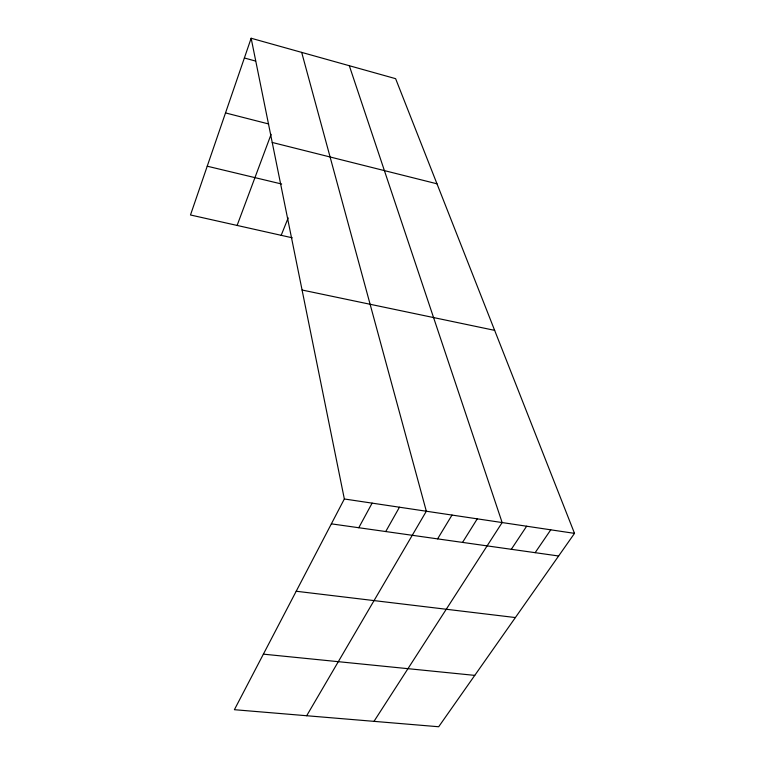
<?xml version="1.0" encoding="UTF-8"?>
<svg xmlns="http://www.w3.org/2000/svg" width="765" height="765" viewBox="0 0 765 765"><rect width="100%" height="100%" fill="white"/><g stroke="black" fill="none" stroke-linecap="round" stroke-linejoin="round"><path stroke-width="1.15" d="M251.149 38.25L344.346 498.981L234.396 709.7L438.68 726.75L574.515 533.368L395.62 78.671L251.149 38.25L190.485 214.984L292.287 237.81M237.112 225.436L271.106 134.315M281.185 235.314L288.185 217.891M358.766 527.735L372.125 503.131M385.732 531.541L399.454 507.214M306.679 715.734L426.334 511.23L301.678 52.383M437.599 538.876L452.01 515.065M462.548 542.404L477.274 518.842M373.999 721.347L502.146 522.562L349.309 65.713M511.307 549.308L526.645 526.215M535.146 552.674L550.762 529.82M263.38 654.152L474.759 675.38M296.198 591.249L515.381 617.556M331.36 523.853L558.622 555.992M344.346 498.981L574.515 533.368M302.079 290.021L494.639 330.356M207.229 166.206L281.663 184.021M272.225 142.462L436.978 183.801M225.522 112.924L268.649 123.968M244.379 57.987L255.615 61.066"/></g></svg>
